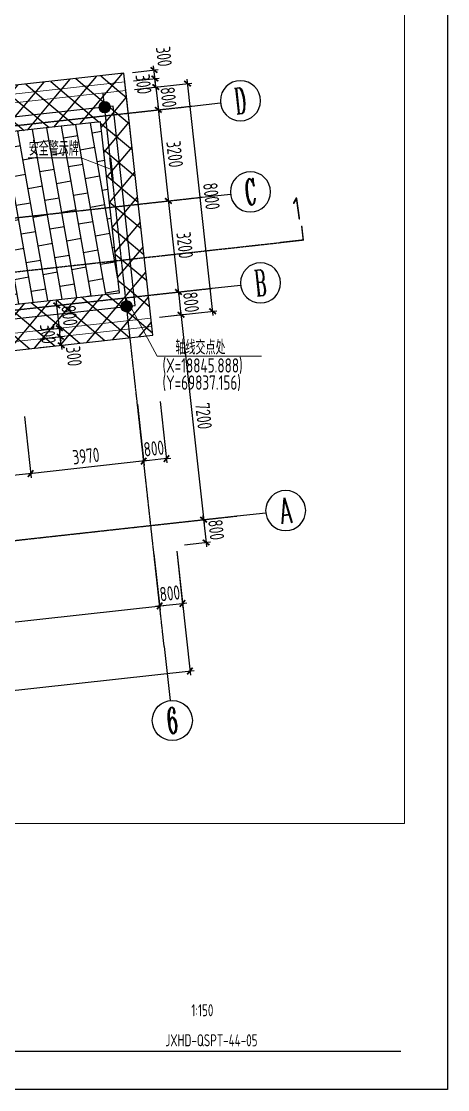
# Model space of a CAD drawing. Header units: millimetres. Extents: x -1003406 to 3312184, y 81337 to 716393.
# Drawn here: x 1355365 to 1370246, y 486352 to 523662 of the extents above; entities that cross this region are included whole.
import ezdxf
from ezdxf.enums import TextEntityAlignment as Align

# ---------------------------------------------------------------- set-up
doc = ezdxf.new("R2010")
doc.units = ezdxf.units.MM
doc.header["$LTSCALE"] = 10
doc.linetypes.add('DASH', pattern=[0.35, 0.25, -0.1])
doc.linetypes.add('DOTE', pattern=[2.42, 2, -0.2, 0.02, -0.2])
doc.layers.get('0').update_dxf_attribs({"linetype": 'CONTINUOUS'})
doc.layers.get('Defpoints').update_dxf_attribs({"linetype": 'CONTINUOUS'})
for name, color, linetype in [('AXIS', 3, 'CONTINUOUS'), ('AXIS_TEXT', 7, 'CONTINUOUS'), ('DIM', 3, 'CONTINUOUS'), ('DOTE', 1, 'DOTE'), ('KZ-BH', 253, 'CONTINUOUS'), ('sk-打印', 7, 'CONTINUOUS'), ('码头-SK', 7, 'CONTINUOUS'), ('砖块-sk', 252, 'CONTINUOUS'), ('配筋率', 61, 'CONTINUOUS')]:
    doc.layers.add(name, color=color, linetype=linetype)
for name, color, linetype, lineweight in [('TEXT', 3, 'CONTINUOUS', 15), ('thick', 6, 'CONTINUOUS', 25), ('THIN', 7, 'CONTINUOUS', 13), ('图号', 1, 'CONTINUOUS', 9), ('引线-H', 130, 'CONTINUOUS', 20), ('标注', 7, 'CONTINUOUS', 9)]:
    doc.layers.add(name, color=color, linetype=linetype, lineweight=lineweight)
doc.styles.add('_TCH_AXIS', font='COMPLEX', dxfattribs={"bigfont": 'GBCBIG'})
doc.styles.add('COMPLEX', font='COMPLEX.shx')
doc.styles.add('TCCAD_Dimension', font='Tssdeng.shx', dxfattribs={"width": 0.7, "bigfont": 'hztxt.shx'})
doc.styles.add('TSSD_Dimension', font='Tssdeng.shx', dxfattribs={"width": 0.7, "bigfont": 'hztxt.shx'})
doc.styles.add('TSSD_Label', font='Tssdeng.shx', dxfattribs={"width": 0.7, "bigfont": 'hztxt.shx'})
doc.dimstyles.new('TSSD_100_150', dxfattribs={"dimtxt": 500, "dimasz": 150, "dimexe": 150, "dimexo": 300, "dimgap": 150, "dimtad": 1, "dimdec": 0, "dimzin": 0, "dimdsep": 46, "dimtxsty": 'TSSD_Dimension', "dimblk": 'ARCHTICK', "dimcen": 0, "dimdle": 150, "dimclrt": 7, "dimadec": 0, "dimazin": 0, "dimtfac": 1, "dimtdec": 0, "dimtix": 1, "dimtmove": 2, "dimatfit": 3, "dimfxl": 1, "dimtolj": 1, "dimtzin": 0, "dimarcsym": 0})
pattern_1 = [(50, (393713.3, 19631.53), (-486.43822, 408.17013), []), (140, (393713.3, 19631.53), (-408.17013, -486.43822), [])]

# ---------------------------------------------------------------- blocks, each defined once
blk = doc.blocks.new('_ArchTick')
at = {"color": 0, "const_width": 0.4}
blk.add_lwpolyline([(-0.71, -0.71), (0.71, 0.71)], dxfattribs=at)
blk = doc.blocks.new('*D479')
at = {"layer": 'Defpoints', "color": 0, "transparency": 16777216}
for p in [(1360766, 505348), (1361249, 500973), (1318026, 500631)]:
    blk.add_point(p, dxfattribs=at)
at = {"layer": 'DIM', "color": 0, "lineweight": -2, "transparency": 16777216}
for p, q in [((1360799, 505050), (1361266, 500824)), ((1318360, 496240), (1361398, 500989)), ((1318059, 500333), (1318525, 496107))]:
    blk.add_line(p, q, dxfattribs=at)
at = {"layer": 'DIM', "color": 0, "lineweight": -2, "transparency": 16777216, "xscale": 150, "yscale": 150, "zscale": 150}
for p, rotation in [((1361249, 500973), 6.297352635958565), ((1318509, 496256), 186.2973526359585)]:
    blk.add_blockref('_ArchTick', p, dxfattribs=dict(at, rotation=rotation))
at = {"layer": 'DIM', "color": 7, "transparency": 16777216, "insert": (1339835, 499012), "char_height": 500, "attachment_point": 5, "rotation": 6.2974, "style": 'TSSD_Dimension'}
blk.add_mtext('\\A1;43000', dxfattribs=at)
blk = doc.blocks.new('_axiso')
blk.add_circle((0, 0), 0.5)
at = {"layer": 'AXIS_TEXT', "style": 'COMPLEX', "width": 1.041667}
blk.add_attdef('A', text='', height=0.56, dxfattribs=at).set_placement((-0.25, -0.28), (0.25, -0.28), align=Align.FIT)
blk = doc.blocks.new('*D498')
at = {"layer": 'Defpoints', "color": 0, "transparency": 16777216}
for p in [(1359959, 505367), (1340229, 503190), (1360194, 503246)]:
    blk.add_point(p, dxfattribs=at)
at = {"layer": 'DIM', "color": 0, "lineweight": -2, "transparency": 16777216}
for p, q in [((1359992, 505069), (1360210, 503096)), ((1340314, 501052), (1360343, 503262)), ((1340262, 502891), (1340480, 500919))]:
    blk.add_line(p, q, dxfattribs=at)
at = {"layer": 'DIM', "color": 0, "lineweight": -2, "transparency": 16777216, "xscale": 150, "yscale": 150, "zscale": 150}
for p, rotation in [((1360194, 503246), 6.297352637795895), ((1340463, 501068), 186.2973526377959)]:
    blk.add_blockref('_ArchTick', p, dxfattribs=dict(at, rotation=rotation))
at = {"layer": 'DIM', "color": 7, "transparency": 16777216, "insert": (1350285, 502555), "char_height": 500, "attachment_point": 5, "rotation": 6.2974, "style": 'TSSD_Dimension'}
blk.add_mtext('\\A1;19850', dxfattribs=at)
blk = doc.blocks.new('*D499')
at = {"layer": 'Defpoints', "color": 0, "transparency": 16777216}
for p in [(1359959, 505367), (1360755, 505455), (1360989, 503333)]:
    blk.add_point(p, dxfattribs=at)
at = {"layer": 'DIM', "color": 0, "lineweight": -2, "transparency": 16777216}
for p, q in [((1359992, 505069), (1360210, 503096)), ((1360788, 505157), (1361005, 503184)), ((1360194, 503246), (1360989, 503333)), ((1360989, 503333), (1361138, 503350)), ((1360194, 503246), (1360044, 503229))]:
    blk.add_line(p, q, dxfattribs=at)
at = {"layer": 'DIM', "color": 0, "lineweight": -2, "transparency": 16777216, "xscale": 150, "yscale": 150, "zscale": 150}
for p, rotation in [((1360194, 503246), 6.29735263779593), ((1360989, 503333), 186.2973526377959)]:
    blk.add_blockref('_ArchTick', p, dxfattribs=dict(at, rotation=rotation))
at = {"layer": 'DIM', "color": 7, "transparency": 16777216, "insert": (1360547, 503687), "char_height": 500, "attachment_point": 5, "rotation": 6.2974, "style": 'TSSD_Dimension'}
blk.add_mtext('\\A1;800', dxfattribs=at)
blk = doc.blocks.new('*D510')
at = {"layer": 'Defpoints', "color": 0, "transparency": 16777216}
for p in [(1359383, 510592), (1360178, 510680), (1359635, 508304)]:
    blk.add_point(p, dxfattribs=at)
at = {"layer": 'DIM', "color": 0, "lineweight": -2, "transparency": 16777216}
for p, q in [((1359416, 510294), (1359652, 508155)), ((1360211, 510381), (1360447, 508242)), ((1359635, 508304), (1359486, 508287)), ((1360431, 508391), (1359635, 508304)), ((1360431, 508391), (1360580, 508408))]:
    blk.add_line(p, q, dxfattribs=at)
at = {"layer": 'DIM', "color": 0, "lineweight": -2, "transparency": 16777216, "xscale": 150, "yscale": 150, "zscale": 150}
for p, rotation in [((1360431, 508391), 186.2973526354887), ((1359635, 508304), 6.297352635488747)]:
    blk.add_blockref('_ArchTick', p, dxfattribs=dict(at, rotation=rotation))
at = {"layer": 'DIM', "color": 7, "transparency": 16777216, "insert": (1359989, 508745), "char_height": 500, "attachment_point": 5, "rotation": 6.2974, "style": 'TSSD_Dimension'}
blk.add_mtext('\\A1;800', dxfattribs=at)
blk = doc.blocks.new('*D511')
at = {"layer": 'Defpoints', "color": 0, "transparency": 16777216}
for p in [(1359383, 510592), (1355437, 510156), (1355689, 507868)]:
    blk.add_point(p, dxfattribs=at)
at = {"layer": 'DIM', "color": 0, "lineweight": -2, "transparency": 16777216}
for p, q in [((1359416, 510294), (1359652, 508155)), ((1355470, 509858), (1355706, 507719)), ((1359785, 508320), (1355540, 507852))]:
    blk.add_line(p, q, dxfattribs=at)
at = {"layer": 'DIM', "color": 0, "lineweight": -2, "transparency": 16777216, "xscale": 150, "yscale": 150, "zscale": 150}
for p, rotation in [((1359635, 508304), 6.29735263779593), ((1355689, 507868), 186.2973526377959)]:
    blk.add_blockref('_ArchTick', p, dxfattribs=dict(at, rotation=rotation))
at = {"layer": 'DIM', "color": 7, "transparency": 16777216, "insert": (1357619, 508483), "char_height": 500, "attachment_point": 5, "rotation": 6.2974, "style": 'TSSD_Dimension'}
blk.add_mtext('\\A1;3970', dxfattribs=at)
blk = doc.blocks.new('*D512')
at = {"layer": 'Defpoints', "color": 0, "transparency": 16777216}
for p in [(1355437, 510156), (1351491, 509721), (1351743, 507433)]:
    blk.add_point(p, dxfattribs=at)
at = {"layer": 'DIM', "color": 0, "lineweight": -2, "transparency": 16777216}
for p, q in [((1355470, 509858), (1355706, 507719)), ((1351524, 509423), (1351760, 507284)), ((1355838, 507885), (1351594, 507416))]:
    blk.add_line(p, q, dxfattribs=at)
at = {"layer": 'DIM', "color": 0, "lineweight": -2, "transparency": 16777216, "xscale": 150, "yscale": 150, "zscale": 150}
for p, rotation in [((1355689, 507868), 6.29735263779593), ((1351743, 507433), 186.2973526377959)]:
    blk.add_blockref('_ArchTick', p, dxfattribs=dict(at, rotation=rotation))
at = {"layer": 'DIM', "color": 7, "transparency": 16777216, "insert": (1353672, 508048), "char_height": 500, "attachment_point": 5, "rotation": 6.2974, "style": 'TSSD_Dimension'}
blk.add_mtext('\\A1;3970', dxfattribs=at)
blk = doc.blocks.new('*D449')
at = {"layer": 'Defpoints', "color": 0, "transparency": 16777216}
for p in [(1359011, 521251), (1360147, 520572), (1359099, 520456)]:
    blk.add_point(p, dxfattribs=at)
at = {"layer": 'DIM', "color": 0, "lineweight": -2, "transparency": 16777216}
for p, q in [((1359310, 521284), (1360208, 521384)), ((1360059, 521367), (1360043, 521516)), ((1360059, 521367), (1360147, 520572)), ((1359397, 520489), (1360296, 520588)), ((1360147, 520572), (1360164, 520423))]:
    blk.add_line(p, q, dxfattribs=at)
at = {"layer": 'DIM', "color": 0, "lineweight": -2, "transparency": 16777216, "xscale": 150, "yscale": 150, "zscale": 150}
for p, rotation in [((1360059, 521367), 276.2973526359042), ((1360147, 520572), 96.2973526359042)]:
    blk.add_blockref('_ArchTick', p, dxfattribs=dict(at, rotation=rotation))
at = {"layer": 'DIM', "color": 7, "transparency": 16777216, "insert": (1360501, 521013), "char_height": 500, "attachment_point": 5, "rotation": 276.2974, "style": 'TSSD_Dimension'}
blk.add_mtext('\\A1;800', dxfattribs=at)
blk = doc.blocks.new('*D450')
at = {"layer": 'Defpoints', "color": 0, "transparency": 16777216}
for p in [(1359099, 520456), (1359450, 517276), (1360498, 517391)]:
    blk.add_point(p, dxfattribs=at)
at = {"layer": 'DIM', "color": 0, "lineweight": -2, "transparency": 16777216}
for p, q in [((1359397, 520489), (1360296, 520588)), ((1360131, 520721), (1360515, 517242)), ((1359748, 517309), (1360647, 517408))]:
    blk.add_line(p, q, dxfattribs=at)
at = {"layer": 'DIM', "color": 0, "lineweight": -2, "transparency": 16777216, "xscale": 150, "yscale": 150, "zscale": 150}
for p, rotation in [((1360147, 520572), 96.29735263024581), ((1360498, 517391), 276.2973526302458)]:
    blk.add_blockref('_ArchTick', p, dxfattribs=dict(at, rotation=rotation))
at = {"layer": 'DIM', "color": 7, "transparency": 16777216, "insert": (1360720, 519025), "char_height": 500, "attachment_point": 5, "rotation": 276.2974, "style": 'TSSD_Dimension'}
blk.add_mtext('\\A1;3200', dxfattribs=at)
blk = doc.blocks.new('*D451')
at = {"layer": 'Defpoints', "color": 0, "transparency": 16777216}
for p in [(1359450, 517276), (1360849, 514211), (1359801, 514095)]:
    blk.add_point(p, dxfattribs=at)
at = {"layer": 'DIM', "color": 0, "lineweight": -2, "transparency": 16777216}
for p, q in [((1360482, 517540), (1360866, 514061)), ((1359748, 517309), (1360647, 517408)), ((1360099, 514128), (1360998, 514227))]:
    blk.add_line(p, q, dxfattribs=at)
at = {"layer": 'DIM', "color": 0, "lineweight": -2, "transparency": 16777216, "xscale": 150, "yscale": 150, "zscale": 150}
for p, rotation in [((1360498, 517391), 96.29735263024581), ((1360849, 514211), 276.2973526302458)]:
    blk.add_blockref('_ArchTick', p, dxfattribs=dict(at, rotation=rotation))
at = {"layer": 'DIM', "color": 7, "transparency": 16777216, "insert": (1361071, 515845), "char_height": 500, "attachment_point": 5, "rotation": 276.2974, "style": 'TSSD_Dimension'}
blk.add_mtext('\\A1;3200', dxfattribs=at)
blk = doc.blocks.new('*D452')
at = {"layer": 'Defpoints', "color": 0, "transparency": 16777216}
for p in [(1359889, 513300), (1360679, 506143), (1361727, 506259)]:
    blk.add_point(p, dxfattribs=at)
at = {"layer": 'DIM', "color": 0, "lineweight": -2, "transparency": 16777216}
for p, q in [((1360187, 513333), (1361086, 513432)), ((1360920, 513564), (1361743, 506110)), ((1360977, 506176), (1361876, 506275))]:
    blk.add_line(p, q, dxfattribs=at)
at = {"layer": 'DIM', "color": 0, "lineweight": -2, "transparency": 16777216, "xscale": 150, "yscale": 150, "zscale": 150}
for p, rotation in [((1360937, 513415), 96.29735263024581), ((1361727, 506259), 276.2973526302458)]:
    blk.add_blockref('_ArchTick', p, dxfattribs=dict(at, rotation=rotation))
at = {"layer": 'DIM', "color": 7, "transparency": 16777216, "insert": (1361729, 509881), "char_height": 500, "attachment_point": 5, "rotation": 276.2974, "style": 'TSSD_Dimension'}
blk.add_mtext('\\A1;7200', dxfattribs=at)
blk = doc.blocks.new('*D453')
at = {"layer": 'Defpoints', "color": 0, "transparency": 16777216}
for p in [(1360679, 506143), (1360766, 505348), (1361814, 505464)]:
    blk.add_point(p, dxfattribs=at)
at = {"layer": 'DIM', "color": 0, "lineweight": -2, "transparency": 16777216}
for p, q in [((1361727, 506259), (1361710, 506408)), ((1360977, 506176), (1361876, 506275)), ((1361727, 506259), (1361814, 505464)), ((1361065, 505381), (1361963, 505480)), ((1361814, 505464), (1361831, 505315))]:
    blk.add_line(p, q, dxfattribs=at)
at = {"layer": 'DIM', "color": 0, "lineweight": -2, "transparency": 16777216, "xscale": 150, "yscale": 150, "zscale": 150}
for p, rotation in [((1361727, 506259), 276.2973526357812), ((1361814, 505464), 96.29735263578117)]:
    blk.add_blockref('_ArchTick', p, dxfattribs=dict(at, rotation=rotation))
at = {"layer": 'DIM', "color": 7, "transparency": 16777216, "insert": (1362168, 505905), "char_height": 500, "attachment_point": 5, "rotation": 276.2974, "style": 'TSSD_Dimension'}
blk.add_mtext('\\A1;800', dxfattribs=at)
blk = doc.blocks.new('*D454')
at = {"layer": 'Defpoints', "color": 0, "transparency": 16777216}
for p in [(1359310, 521284), (1361166, 521489), (1360187, 513333)]:
    blk.add_point(p, dxfattribs=at)
at = {"layer": 'DIM', "color": 0, "lineweight": -2, "transparency": 16777216}
for p, q in [((1362060, 513388), (1361150, 521638)), ((1359608, 521317), (1361315, 521506)), ((1360485, 513366), (1362193, 513554))]:
    blk.add_line(p, q, dxfattribs=at)
at = {"layer": 'DIM', "color": 0, "lineweight": -2, "transparency": 16777216, "xscale": 150, "yscale": 150, "zscale": 150}
for p, rotation in [((1361166, 521489), 96.29735263591002), ((1362044, 513538), 276.29735263591)]:
    blk.add_blockref('_ArchTick', p, dxfattribs=dict(at, rotation=rotation))
at = {"layer": 'DIM', "color": 7, "transparency": 16777216, "insert": (1362002, 517557), "char_height": 500, "attachment_point": 5, "rotation": 276.2974, "style": 'TSSD_Dimension'}
blk.add_mtext('\\A1;8000', dxfattribs=at)
blk = doc.blocks.new('*D439')
at = {"layer": 'Defpoints', "color": 0, "transparency": 16777216}
for p in [(1360026, 521665), (1358979, 521550), (1359011, 521251)]:
    blk.add_point(p, dxfattribs=at)
at = {"layer": 'DIM', "color": 0, "lineweight": -2, "transparency": 16777216}
for p, q in [((1359277, 521583), (1360176, 521682)), ((1360026, 521665), (1360010, 521814)), ((1360059, 521367), (1360026, 521665)), ((1359310, 521284), (1360208, 521384)), ((1360059, 521367), (1360076, 521218))]:
    blk.add_line(p, q, dxfattribs=at)
at = {"layer": 'DIM', "color": 0, "lineweight": -2, "transparency": 16777216, "xscale": 150, "yscale": 150, "zscale": 150}
for p, rotation in [((1360026, 521665), 276.297352635888), ((1360059, 521367), 96.29735263588806)]:
    blk.add_blockref('_ArchTick', p, dxfattribs=dict(at, rotation=rotation))
at = {"layer": 'DIM', "color": 7, "transparency": 16777216, "insert": (1359629, 521470), "char_height": 500, "attachment_point": 5, "rotation": 276.2974, "style": 'TSSD_Dimension'}
blk.add_mtext('\\A1;300', dxfattribs=at)
blk = doc.blocks.new('*D440')
at = {"layer": 'Defpoints', "color": 0, "transparency": 16777216}
for p in [(1358946, 521848), (1359994, 521963), (1358979, 521550)]:
    blk.add_point(p, dxfattribs=at)
at = {"layer": 'DIM', "color": 0, "lineweight": -2, "transparency": 16777216}
for p, q in [((1359244, 521881), (1360143, 521980)), ((1360043, 521516), (1359977, 522113)), ((1359277, 521583), (1360176, 521682))]:
    blk.add_line(p, q, dxfattribs=at)
at = {"layer": 'DIM', "color": 0, "lineweight": -2, "transparency": 16777216, "xscale": 150, "yscale": 150, "zscale": 150}
for p, rotation in [((1359994, 521963), 96.29735263024581), ((1360026, 521665), 276.2973526302458)]:
    blk.add_blockref('_ArchTick', p, dxfattribs=dict(at, rotation=rotation))
at = {"layer": 'DIM', "color": 7, "transparency": 16777216, "insert": (1360344, 522435), "char_height": 500, "attachment_point": 5, "rotation": 276.2974, "style": 'TSSD_Dimension'}
blk.add_mtext('\\A1;300', dxfattribs=at)
blk = doc.blocks.new('*D441')
at = {"layer": 'Defpoints', "color": 0, "transparency": 16777216}
for p in [(1356724, 512649), (1355676, 512533), (1355709, 512235)]:
    blk.add_point(p, dxfattribs=at)
at = {"layer": 'DIM', "color": 0, "lineweight": -2, "transparency": 16777216}
for p, q in [((1355974, 512566), (1356873, 512665)), ((1356724, 512649), (1356707, 512798)), ((1356757, 512350), (1356724, 512649)), ((1356007, 512268), (1356906, 512367)), ((1356757, 512350), (1356773, 512201))]:
    blk.add_line(p, q, dxfattribs=at)
at = {"layer": 'DIM', "color": 0, "lineweight": -2, "transparency": 16777216, "xscale": 150, "yscale": 150, "zscale": 150}
for p, rotation in [((1356724, 512649), 276.297352635888), ((1356757, 512350), 96.29735263588806)]:
    blk.add_blockref('_ArchTick', p, dxfattribs=dict(at, rotation=rotation))
at = {"layer": 'DIM', "color": 7, "transparency": 16777216, "insert": (1357201, 511967), "char_height": 500, "attachment_point": 5, "rotation": 276.2974, "style": 'TSSD_Dimension'}
blk.add_mtext('\\A1;300', dxfattribs=at)
blk = doc.blocks.new('*D442')
at = {"layer": 'Defpoints', "color": 0, "transparency": 16777216}
for p in [(1355643, 512831), (1356691, 512947), (1355676, 512533)]:
    blk.add_point(p, dxfattribs=at)
at = {"layer": 'DIM', "color": 0, "lineweight": -2, "transparency": 16777216}
for p, q in [((1356691, 512947), (1356674, 513096)), ((1355941, 512864), (1356840, 512963)), ((1355974, 512566), (1356873, 512665)), ((1356724, 512649), (1356691, 512947)), ((1356724, 512649), (1356740, 512500))]:
    blk.add_line(p, q, dxfattribs=at)
at = {"layer": 'DIM', "color": 0, "lineweight": -2, "transparency": 16777216, "xscale": 150, "yscale": 150, "zscale": 150}
for p, rotation in [((1356691, 512947), 276.2973526302458), ((1356724, 512649), 96.29735263024581)]:
    blk.add_blockref('_ArchTick', p, dxfattribs=dict(at, rotation=rotation))
at = {"layer": 'DIM', "color": 7, "transparency": 16777216, "insert": (1356293, 512752), "char_height": 500, "attachment_point": 5, "rotation": 276.2974, "style": 'TSSD_Dimension'}
blk.add_mtext('\\A1;300', dxfattribs=at)
blk = doc.blocks.new('*D443')
at = {"layer": 'Defpoints', "color": 0, "transparency": 16777216}
for p in [(1355853, 513659), (1356603, 513742), (1355941, 512864)]:
    blk.add_point(p, dxfattribs=at)
at = {"layer": 'DIM', "color": 0, "lineweight": -2, "transparency": 16777216}
for p, q in [((1356152, 513692), (1356752, 513758)), ((1356603, 513742), (1356587, 513891)), ((1356691, 512947), (1356603, 513742)), ((1356239, 512897), (1356840, 512963)), ((1356691, 512947), (1356707, 512798))]:
    blk.add_line(p, q, dxfattribs=at)
at = {"layer": 'DIM', "color": 0, "lineweight": -2, "transparency": 16777216, "xscale": 150, "yscale": 150, "zscale": 150}
for p, rotation in [((1356603, 513742), 276.2973526364203), ((1356691, 512947), 96.29735263642037)]:
    blk.add_blockref('_ArchTick', p, dxfattribs=dict(at, rotation=rotation))
at = {"layer": 'DIM', "color": 7, "transparency": 16777216, "insert": (1357045, 513388), "char_height": 500, "attachment_point": 5, "rotation": 276.2974, "style": 'TSSD_Dimension'}
blk.add_mtext('\\A1;800', dxfattribs=at)
blk = doc.blocks.new('*D435')
at = {"layer": 'Defpoints', "color": 0, "transparency": 16777216}
for p in [(1359801, 514095), (1360937, 513415), (1359889, 513300)]:
    blk.add_point(p, dxfattribs=at)
at = {"layer": 'DIM', "color": 0, "lineweight": -2, "transparency": 16777216}
for p, q in [((1360099, 514128), (1360998, 514227)), ((1360849, 514211), (1360833, 514360)), ((1360849, 514211), (1360937, 513415)), ((1360187, 513333), (1361086, 513432)), ((1360937, 513415), (1360953, 513266))]:
    blk.add_line(p, q, dxfattribs=at)
at = {"layer": 'DIM', "color": 0, "lineweight": -2, "transparency": 16777216, "xscale": 150, "yscale": 150, "zscale": 150}
for p, rotation in [((1360849, 514211), 276.2973526359042), ((1360937, 513415), 96.2973526359042)]:
    blk.add_blockref('_ArchTick', p, dxfattribs=dict(at, rotation=rotation))
at = {"layer": 'DIM', "color": 7, "transparency": 16777216, "insert": (1361291, 513857), "char_height": 500, "attachment_point": 5, "rotation": 276.2974, "style": 'TSSD_Dimension'}
blk.add_mtext('\\A1;800', dxfattribs=at)

msp = doc.modelspace()

# ---------------------------------------------------------------- hatches: boundary and pattern name
at = {"layer": 'KZ-BH'}
h = msp.add_hatch(color=256, dxfattribs=at)
h.dxf.hatch_style = 1
edge = h.paths.add_edge_path()
edge.add_arc((1358271.1, 520666.7), 200, 0, 360)
h = msp.add_hatch(color=256, dxfattribs=at)
h.dxf.hatch_style = 1
edge = h.paths.add_edge_path()
edge.add_arc((1359038.9, 513709), 200, 0, 360)
at = {"layer": '砖块-sk'}
h = msp.add_hatch(dxfattribs=at)
h.set_pattern_fill('ANSI37', color=256, scale=200, angle=5)
h.set_pattern_definition(pattern_1)
h.paths.add_polyline_path([(1315429.1, 523250.8), (1315011.7, 523204.8), (1315029.2, 523045.7), (1314999.4, 523042.5), (1315310.9, 520219.6), (1315340.7, 520222.9), (1315358.3, 520063.8), (1315328.5, 520060.6), (1315701.8, 516677.1), (1315731.7, 516680.4), (1315749.2, 516521.4), (1315590.2, 516503.8), (1315572.6, 516662.9), (1315602.4, 516666.2), (1315229.1, 520049.6), (1315199.3, 520046.3), (1315181.7, 520205.3), (1315211.5, 520208.6), (1314900, 523031.5), (1314870.2, 523028.2), (1314852.6, 523187.2), (1314435.2, 523141.2), (1316822.8, 501504.7), (1308871.1, 500627.2), (1306483.4, 522263.7), (1306066, 522217.6), (1306083.5, 522058.5), (1306053.7, 522055.3), (1306384.6, 519056.9), (1306414.4, 519060.1), (1306432, 518901.1), (1306402.1, 518897.8), (1306694.3, 516250.5), (1306724.1, 516253.8), (1306741.7, 516094.8), (1306711.8, 516091.5), (1307023.4, 513268.6), (1307053.2, 513271.9), (1307070.7, 513112.9), (1307040.9, 513109.6), (1307352.4, 510286.7), (1307382.2, 510290), (1307399.8, 510131), (1307370, 510127.7), (1307681.5, 507304.8), (1307711.3, 507308.1), (1307728.9, 507149.1), (1307699, 507145.8), (1308016, 504184), (1308040.4, 504326.2), (1308057.9, 504167.2), (1308028.1, 504163.9), (1308339.6, 501341), (1308369.4, 501344.3), (1308387, 501185.3), (1308357.2, 501182), (1308470, 500159.5), (1308499.8, 500162.8), (1308503, 500133.9), (1310145.3, 500315.1), (1310142, 500344.9), (1310301, 500362.5), (1310304.3, 500332.6), (1313127.2, 500644.2), (1313123.9, 500674), (1313282.9, 500691.5), (1313286.2, 500661.7), (1316109.1, 500973.2), (1316105.8, 501003), (1316264.8, 501020.6), (1316268.1, 500990.8), (1317289.7, 501103.5), (1317286.5, 501132.4), (1317316.3, 501135.7), (1317135, 502778.9), (1317105.2, 502775.6), (1317087.6, 502934.6), (1317117.4, 502937.9), (1316805.9, 505760.8), (1316776.1, 505757.5), (1316758.5, 505916.5), (1316788.4, 505919.8), (1316518.2, 508367.7), (1316488.4, 508364.5), (1316470.8, 508523.5), (1316629.9, 508541), (1316647.4, 508382), (1316617.6, 508378.7), (1316887.8, 505930.8), (1316917.6, 505934), (1316935.1, 505775), (1316905.3, 505771.7), (1317216.8, 502948.9), (1317246.6, 502952.2), (1317264.2, 502793.1), (1317234.4, 502789.8), (1317415.7, 501146.7), (1317445.5, 501150), (1317463.1, 500990.9), (1317304, 500973.4), (1317300.6, 501004.1), (1316279.1, 500891.4), (1316282.3, 500861.6), (1316123.3, 500844), (1316120, 500873.8), (1313297.2, 500562.3), (1313300.4, 500532.5), (1313141.4, 500514.9), (1313138.1, 500544.8), (1310315.3, 500233.2), (1310318.5, 500203.4), (1310159.5, 500185.9), (1310156.2, 500215.7), (1308514, 500034.5), (1308517.4, 500003.8), (1308358.3, 499986.2), (1308340.8, 500145.2), (1308370.6, 500148.5), (1308257.8, 501171), (1308227.9, 501167.7), (1308210.4, 501326.7), (1308240.2, 501330), (1307928.7, 504152.9), (1307898.9, 504149.6), (1307881.3, 504308.6), (1307926.4, 504174.1), (1307599.6, 507134.8), (1307569.8, 507131.5), (1307552.3, 507290.5), (1307582.1, 507293.8), (1307270.6, 510116.7), (1307240.8, 510113.4), (1307223.2, 510272.4), (1307253, 510275.7), (1306941.5, 513098.6), (1306911.7, 513095.3), (1306894.1, 513254.3), (1306924, 513257.6), (1306612.4, 516080.5), (1306582.6, 516077.2), (1306565.1, 516236.2), (1306594.9, 516239.5), (1306302.7, 518886.8), (1306272.9, 518883.6), (1306255.4, 519042.6), (1306285.2, 519045.9), (1305954.3, 522044.3), (1305924.5, 522041), (1305906.9, 522200), (1305489.5, 522154), (1307986.8, 499523.6), (1317926.5, 500620.4)])
edge = h.paths.add_edge_path()
edge.add_line((1314953.3, 523459.9), (1314983.2, 523463.2))
edge.add_line((1314983.2, 523463.2), (1315000.7, 523304.2))
edge.add_line((1315000.7, 523304.2), (1315418.2, 523350.2))
edge.add_line((1315418.2, 523350.2), (1312990.5, 545348.9))
edge.add_line((1312990.5, 545348.9), (1300286.3, 537870.7))
edge.add_arc((1266435.5, 517944.8), 39280, 6.29735, 30.48275, ccw=False)
edge.add_line((1305478.5, 522253.4), (1305896, 522299.4))
edge.add_line((1305896, 522299.4), (1305878.4, 522458.5))
edge.add_line((1305878.4, 522458.5), (1305907.9, 522461.7))
edge.add_arc((1266435.5, 517944.8), 39730, 6.52809, 10.6183)
edge.add_line((1305485.2, 525265.7), (1305455.7, 525260.1))
edge.add_line((1305455.7, 525260.1), (1305426.2, 525417.4))
edge.add_line((1305426.2, 525417.4), (1305455.4, 525422.9))
edge.add_arc((1266435.5, 517944.8), 39730, 10.84904, 14.93925)
edge.add_line((1304822.6, 528187), (1304793.7, 528179.3))
edge.add_line((1304793.7, 528179.3), (1304752.4, 528333.8))
edge.add_line((1304752.4, 528333.8), (1304781.1, 528341.5))
edge.add_arc((1266435.5, 517944.8), 39730, 15.16999, 19.2602)
edge.add_line((1303941.8, 531050.1), (1303913.5, 531040.2))
edge.add_line((1303913.5, 531040.2), (1303860.7, 531191.2))
edge.add_line((1303860.7, 531191.2), (1303888.8, 531201))
edge.add_arc((1266435.5, 517944.8), 39730, 19.49094, 29.83378)
edge.add_line((1300900.2, 537709.9), (1312619.5, 544608.3))
edge.add_line((1312619.5, 544608.3), (1314299.2, 529387.5))
edge.add_line((1314299.2, 529387.5), (1314329, 529390.7))
edge.add_line((1314329, 529390.7), (1314346.6, 529231.7))
edge.add_line((1314346.6, 529231.7), (1314316.8, 529228.4))
edge.add_line((1314316.8, 529228.4), (1314628.3, 526405.6))
edge.add_line((1314628.3, 526405.6), (1314658.1, 526408.8))
edge.add_line((1314658.1, 526408.8), (1314675.6, 526249.8))
edge.add_line((1314675.6, 526249.8), (1314645.8, 526246.5))
edge.add_line((1314645.8, 526246.5), (1314953.3, 523459.9))
edge = h.paths.add_edge_path(flags=17)
edge.add_line((1303983.2, 531234), (1304011.8, 531244))
edge.add_line((1304011.8, 531244), (1304064.6, 531093))
edge.add_line((1304064.6, 531093), (1304036.3, 531083.1))
edge.add_arc((1266435.5, 517944.8), 39830, 15.16941, 19.2602, ccw=False)
edge.add_line((1304877.7, 528367.3), (1304907, 528375.1))
edge.add_line((1304907, 528375.1), (1304948.2, 528220.5))
edge.add_line((1304948.2, 528220.5), (1304919.3, 528212.8))
edge.add_arc((1266435.5, 517944.8), 39830, 10.84846, 14.93925, ccw=False)
edge.add_line((1305553.7, 525441.3), (1305583.5, 525446.9))
edge.add_line((1305583.5, 525446.9), (1305613, 525289.6))
edge.add_line((1305613, 525289.6), (1305583.5, 525284.1))
edge.add_arc((1266435.5, 517944.8), 39830, 6.52751, 10.6183, ccw=False)
edge.add_line((1306007.3, 522472.7), (1306037.5, 522476))
edge.add_line((1306037.5, 522476), (1306055, 522317))
edge.add_line((1306055, 522317), (1306472.5, 522363))
edge.add_arc((1266435.5, 517944.8), 40280, 6.29735, 29.06016)
edge.add_line((1301644.7, 537509.9), (1312166.1, 543703.2))
edge.add_line((1312166.1, 543703.2), (1314424.2, 523240.6))
edge.add_line((1314424.2, 523240.6), (1314841.7, 523286.6))
edge.add_line((1314841.7, 523286.6), (1314824.1, 523445.7))
edge.add_line((1314824.1, 523445.7), (1314853.9, 523448.9))
edge.add_line((1314853.9, 523448.9), (1314546.4, 526235.6))
edge.add_line((1314546.4, 526235.6), (1314516.6, 526232.3))
edge.add_line((1314516.6, 526232.3), (1314499.1, 526391.3))
edge.add_line((1314499.1, 526391.3), (1314528.9, 526394.6))
edge.add_line((1314528.9, 526394.6), (1314217.4, 529217.5))
edge.add_line((1314217.4, 529217.5), (1314187.5, 529214.2))
edge.add_line((1314187.5, 529214.2), (1314170, 529373.2))
edge.add_line((1314170, 529373.2), (1314199.8, 529376.5))
edge.add_line((1314199.8, 529376.5), (1312537.1, 544443.8))
edge.add_line((1312537.1, 544443.8), (1301036, 537673.8))
edge.add_arc((1266435.5, 517944.8), 39830, 19.49036, 29.69154, ccw=False)
h.paths.add_polyline_path([(1317374.5, 515650.6), (1337701.1, 517893.7), (1337591.5, 518887.7), (1316270.9, 516534.9), (1317148.4, 508583.1), (1338469, 510936), (1338359.3, 511929.9), (1318032.7, 509686.8)])
h.paths.add_polyline_path([(1358127.1, 520147.8), (1358785.3, 514184), (1338458.7, 511940.9), (1338568.4, 510946.9), (1359888.9, 513299.7), (1359011.4, 521251.5), (1337690.8, 518898.7), (1337800.5, 517904.7)])
h = msp.add_hatch(dxfattribs=at)
h.set_pattern_fill('ANSI37', color=256, scale=200, angle=5)
h.set_pattern_definition(pattern_1)
h.paths.add_polyline_path([(1337591.5, 518887.7), (1337558.5, 519185.9), (1316238, 516833.1), (1316270.9, 516534.9)])
h.paths.add_polyline_path([(1337558.5, 519185.9), (1337525.6, 519484.1), (1316205.1, 517131.2), (1316238, 516833.1)])
h.paths.add_polyline_path([(1358978.5, 521549.7), (1358945.6, 521847.8), (1337625, 519495), (1337657.9, 519196.8)])
h.paths.add_polyline_path([(1359011.4, 521251.5), (1358978.5, 521549.7), (1337657.9, 519196.8), (1337690.8, 518898.7)])
h.paths.add_polyline_path([(1359921.8, 513001.5), (1359888.9, 513299.7), (1338568.4, 510946.9), (1338601.3, 510648.7)])
h.paths.add_polyline_path([(1359954.7, 512703.4), (1359921.8, 513001.5), (1338601.3, 510648.7), (1338634.2, 510350.5)])
h.paths.add_polyline_path([(1338501.9, 510637.8), (1317181.3, 508284.9), (1317214.2, 507986.8), (1338534.8, 510339.6)])
h.paths.add_polyline_path([(1338469, 510936), (1317148.4, 508583.1), (1317181.3, 508284.9), (1338501.9, 510637.8)])
h = msp.add_hatch(dxfattribs=at)
h.set_pattern_fill('AR-B816', color=256, scale=2.5, angle=280)
h.set_pattern_definition([(280, (393713.3, 19631.53), (500.28234, 88.21327), []), (10, (393713.3, 19631.53), (412.06906, 588.49561), [508, -508])])
h.paths.add_polyline_path([(1317374.5, 515650.6), (1318032.7, 509686.8), (1338359.3, 511929.9), (1337701.1, 517893.7)])
h.paths.add_polyline_path([(1334348.2, 515501.5), (1336316.3, 515718.7), (1336533.4, 513750.6), (1334565.4, 513533.4)], flags=16)
h.paths.add_polyline_path([(1324486.9, 514413.3), (1324704, 512445.2), (1322736, 512228), (1322518.8, 514196.1)], flags=16)
h.paths.add_polyline_path([(1337800.5, 517904.7), (1338458.7, 511940.9), (1358785.3, 514184), (1358127.1, 520147.8)])
h.paths.add_polyline_path([(1343892.8, 516554.8), (1345860.8, 516772), (1346078, 514803.9), (1344110, 514586.7)], flags=16)
h.paths.add_polyline_path([(1352068.5, 517457), (1354036.5, 517674.2), (1354253.7, 515706.1), (1352285.6, 515489)], flags=16)

# ---------------------------------------------------------------- linework, layer by layer
at = {"layer": 'AXIS'}
for p, q in [((1361321.7, 520701.6), (1362316.2, 520811.3)), ((1361672.7, 517520.9), (1362667.2, 517630.6)), ((1362023.7, 514340.2), (1363018.2, 514449.9)), ((1362901.2, 506388.5), (1363895.7, 506498.2)), ((1360349.8, 501829.8), (1360558.3, 499940.3))]:
    msp.add_line(p, q, dxfattribs=at)
at = {"layer": 'DOTE'}
for points in [[(1360349.8, 501829.8), (1358216.2, 521163.7)], [(1306319.6, 514631.8), (1361321.7, 520701.6)], [(1306670.6, 511451.1), (1361672.7, 517520.9)], [(1307021.6, 508270.5), (1362023.7, 514340.2)], [(1307899.1, 500318.7), (1362901.2, 506388.5)]]:
    msp.add_lwpolyline(points, dxfattribs=at)
at = {"layer": 'sk-打印'}
msp.add_lwpolyline([(1281146.1, 549052.4), (1370246.1, 549052.4), (1370246.1, 486352.4), (1281146.1, 486352.4)], close=True, dxfattribs=at)
at = {"layer": 'thick', "const_width": 50}
msp.add_lwpolyline([(1365150.6, 516522.5), (1365205.5, 516025.6), (1364410.4, 515937.6)], dxfattribs=at)
at = {"layer": 'thick', "linetype": 'DASH', "ltscale": 1.5}
msp.add_lwpolyline([(1303950, 509250.8), (1364410.4, 515937.6)], dxfattribs=at)
at = {"layer": 'THIN', "ltscale": 20}
msp.add_lwpolyline([(1368746.1, 495652.4), (1368746.1, 547552.4), (1284146.1, 547552.4), (1284146.1, 491332.4), (1351496.1, 491332.4), (1351496.1, 495652.4)], close=True, dxfattribs=at)
at = {"layer": '引线-H'}
msp.add_lwpolyline([(1358511.1, 518491.5), (1357455.9, 518893.2), (1355601.4, 518893.2)], dxfattribs=at)
at = {"layer": '引线-H', "const_width": 80}
msp.add_lwpolyline([(1358467.3, 518889.1), (1358555, 518093.9)], dxfattribs=at)
at = {"layer": '标注'}
msp.add_lwpolyline([(1359006, 514007.2), (1360105.6, 511970), (1363750.4, 511970)], dxfattribs=at)
at = {"layer": '码头-SK', "lineweight": 0}
for points in [[(1358945.6, 521847.8), (1337625, 519495)], [(1358945.6, 521847.8), (1359011.4, 521251.5)], [(1358978.5, 521549.7), (1337657.9, 519196.8)], [(1359011.4, 521251.5), (1337690.8, 518898.7)], [(1359888.9, 513299.7), (1359011.4, 521251.5)], [(1338568.4, 510946.9), (1359888.9, 513299.7)], [(1359888.9, 513299.7), (1359954.7, 512703.4)], [(1338601.3, 510648.7), (1359921.8, 513001.5)], [(1338634.2, 510350.5), (1359954.7, 512703.4)]]:
    msp.add_lwpolyline(points, dxfattribs=at)
for centre in [(1358271.1, 520666.7), (1359038.9, 513709)]:
    msp.add_circle(centre, 200, dxfattribs=at)
at = {"layer": '砖块-sk'}
msp.add_lwpolyline([(1338458.7, 511940.9), (1358785.3, 514184), (1358127.1, 520147.8), (1337800.5, 517904.7)], dxfattribs=at)
at = {"layer": '配筋率'}
msp.add_line((1350942.1, 487695.8), (1368609.9, 487695.8), dxfattribs=at)
msp.add_lwpolyline([(1338634.2, 510350.5), (1359954.7, 512703.4), (1358945.6, 521847.8), (1337625, 519495)], close=True, dxfattribs=at)
at = {"layer": '配筋率', "linetype": 'Continuous'}
msp.add_lwpolyline([(1338513.5, 511443.9), (1359337.1, 513741.9), (1358569.3, 520699.6), (1337745.7, 518401.7)], dxfattribs=at)

# ---------------------------------------------------------------- block references
at = {"layer": 'AXIS'}
ref = msp.add_blockref('_axiso', (1363011.9, 520888.1), dxfattribs=dict(at, xscale=-1400, yscale=1400, zscale=1400, rotation=6.297352636418072))
ref.add_attrib('A', 'D', dxfattribs={"layer": 'AXIS_TEXT', "height": 900.8, "rotation": 6.29735, "style": '_TCH_AXIS', "width": 0.529412}).set_placement((1362869.5, 520419.2), (1363253.2, 520461.6), align=Align.FIT)
ref = msp.add_blockref('_axiso', (1363362.9, 517707.4), dxfattribs=dict(at, xscale=-1400, yscale=1400, zscale=1400, rotation=6.297352636418072))
ref.add_attrib('A', 'C', dxfattribs={"layer": 'AXIS_TEXT', "height": 900.8, "rotation": 6.29735, "style": '_TCH_AXIS', "width": 0.6}).set_placement((1363220.5, 517238.6), (1363604.2, 517280.9), align=Align.FIT)
ref = msp.add_blockref('_axiso', (1363713.9, 514526.7), dxfattribs=dict(at, xscale=-1400, yscale=1400, zscale=1400, rotation=6.297352636418072))
ref.add_attrib('A', 'B', dxfattribs={"layer": 'AXIS_TEXT', "height": 900.8, "rotation": 6.29735, "style": '_TCH_AXIS', "width": 0.529412}).set_placement((1363571.5, 514057.9), (1363955.2, 514100.2), align=Align.FIT)
ref = msp.add_blockref('_axiso', (1364591.4, 506575), dxfattribs=dict(at, xscale=-1400, yscale=1400, zscale=1400, rotation=6.297352636418072))
ref.add_attrib('A', 'A', dxfattribs={"layer": 'AXIS_TEXT', "height": 900.8, "rotation": 6.29735, "style": '_TCH_AXIS', "width": 0.5}).set_placement((1364449, 506106.1), (1364832.7, 506148.5), align=Align.FIT)
ref = msp.add_blockref('_axiso', (1360635.1, 499244.5), dxfattribs=dict(at, xscale=1400.000000000001, yscale=1400.000000000001, zscale=1400.000000000001, rotation=6.297352636007974))
ref.add_attrib('A', '6', dxfattribs={"layer": 'AXIS_TEXT', "height": 900.8, "rotation": 6.29735, "style": '_TCH_AXIS', "width": 0.642857}).set_placement((1360492.7, 498775.7), (1360876.4, 498818), align=Align.FIT)

# ---------------------------------------------------------------- texts
at = {"layer": 'TEXT', "style": 'TSSD_Dimension', "width": 0.7}
msp.add_text('安全警示牌', height=500, dxfattribs=at).set_placement((1355620.9, 518971.1))
at = {"layer": 'thick', "style": 'TSSD_Label', "width": 0.7}
msp.add_text('1', height=800, rotation=7.85287, dxfattribs=at).set_placement((1364802.7, 517502.4), align=Align.TOP_LEFT)
at = {"layer": '图号', "style": 'TSSD_Dimension', "width": 0.7}
for s, p in [('1:150', (1361299.8, 488915.6)), ('JXHD-QSPT-44-05', (1360393, 487865.6))]:
    msp.add_text(s, height=420, dxfattribs=at).set_placement(p)
at = {"layer": '标注', "style": 'TCCAD_Dimension', "width": 0.7}
for s, p in [('轴线交点处', (1360742.9, 512025)), ('(X=18845.888)', (1360292.2, 511395.2, -383963.8)), ('(Y=69837.156)', (1360292.2, 510797.1, -383963.8))]:
    msp.add_text(s, height=500, dxfattribs=at).set_placement(p)

# ---------------------------------------------------------------- dimensions: what is measured, and where the dimension line sits
at = {"layer": 'DIM'}
for base, p1, p2, angle, picture, middle, dimtype in [((1359993.5, 521963.5), (1358978.5, 521549.7), (1358945.6, 521847.8), 276.29735, '*D440', (1360343.9, 522434.9), 128), ((1360026.4, 521665.3), (1359011.4, 521251.5), (1358978.5, 521549.7), 96.29735, '*D439', (1359628.7, 521470.5), 129), ((1356690.8, 512946.8), (1355675.8, 512533), (1355642.9, 512831.2), 276.29735, '*D442', (1356293.1, 512752), 128), ((1356723.7, 512648.6), (1355708.7, 512234.8), (1355675.8, 512533), 96.29735, '*D441', (1357201.4, 511966.8), 129)]:
    dim = msp.add_linear_dim(base=base, p1=p1, p2=p2, angle=angle, dimstyle='TSSD_100_150', dxfattribs=at)
    dim.commit()
    dim.dimension.update_dxf_attribs({"geometry": picture, "text_midpoint": middle, "dimtype": dimtype})
for p1, p2, distance, picture, middle in [((1359011.4, 521251.5), (1359099.2, 520456.3), 1054.3, '*D449', (1360500.8, 521013.4)), ((1360187.1, 513332.6), (1359309.6, 521284.4), -1867.7, '*D454', (1362002.3, 517557.2)), ((1359801.2, 514094.9), (1359888.9, 513299.7), 1054.3, '*D435', (1361290.5, 513856.8)), ((1355941.1, 512864.1), (1355853.4, 513659.3), -754.3, '*D443', (1357044.5, 513388.3)), ((1360178.1, 510679.5), (1359382.9, 510591.8), 2302.1, '*D510', (1359989.1, 508745.1)), ((1360678.7, 506143.2), (1360766.4, 505348), 1054.3, '*D453', (1362168, 505905.1)), ((1318025.9, 500631.4), (1360766.4, 505348), -4401.8, '*D479', (1339835.1, 499012.1))]:
    dim = msp.add_aligned_dim(p1=p1, p2=p2, distance=distance, dimstyle='TSSD_100_150', dxfattribs=at)
    dim.commit()
    dim.dimension.update_dxf_attribs({"geometry": picture, "text_midpoint": middle})
for base, p1, p2, angle, picture, middle in [((1360498.1, 517391.2), (1359099.2, 520456.3), (1359450.2, 517275.6), 96.29735, '*D450', (1360720.2, 519025.5)), ((1360849.1, 514210.6), (1359450.2, 517275.6), (1359801.2, 514094.9), 96.29735, '*D451', (1361071.2, 515844.8)), ((1361726.6, 506258.8), (1359888.9, 513299.7), (1360678.7, 506143.2), 96.29735, '*D452', (1361729.3, 509881)), ((1355689.4, 507868.1), (1359382.9, 510591.8), (1355436.9, 510156.3), 6.29735, '*D511', (1357618.5, 508483.5)), ((1351743.3, 507432.7), (1355436.9, 510156.3), (1351490.8, 509720.9), 6.29735, '*D512', (1353672.5, 508048)), ((1360193.6, 503245.6), (1340229.3, 503189.7), (1359959.5, 505367), 186.29735, '*D498', (1350284.6, 502554.5)), ((1360988.8, 503333.3), (1359959.5, 505367), (1360754.7, 505454.7), 186.29735, '*D499', (1360547.3, 503687.1))]:
    dim = msp.add_linear_dim(base=base, p1=p1, p2=p2, angle=angle, dimstyle='TSSD_100_150', dxfattribs=at)
    dim.commit()
    dim.dimension.update_dxf_attribs({"geometry": picture, "text_midpoint": middle})

doc.saveas('drawing.dxf')
